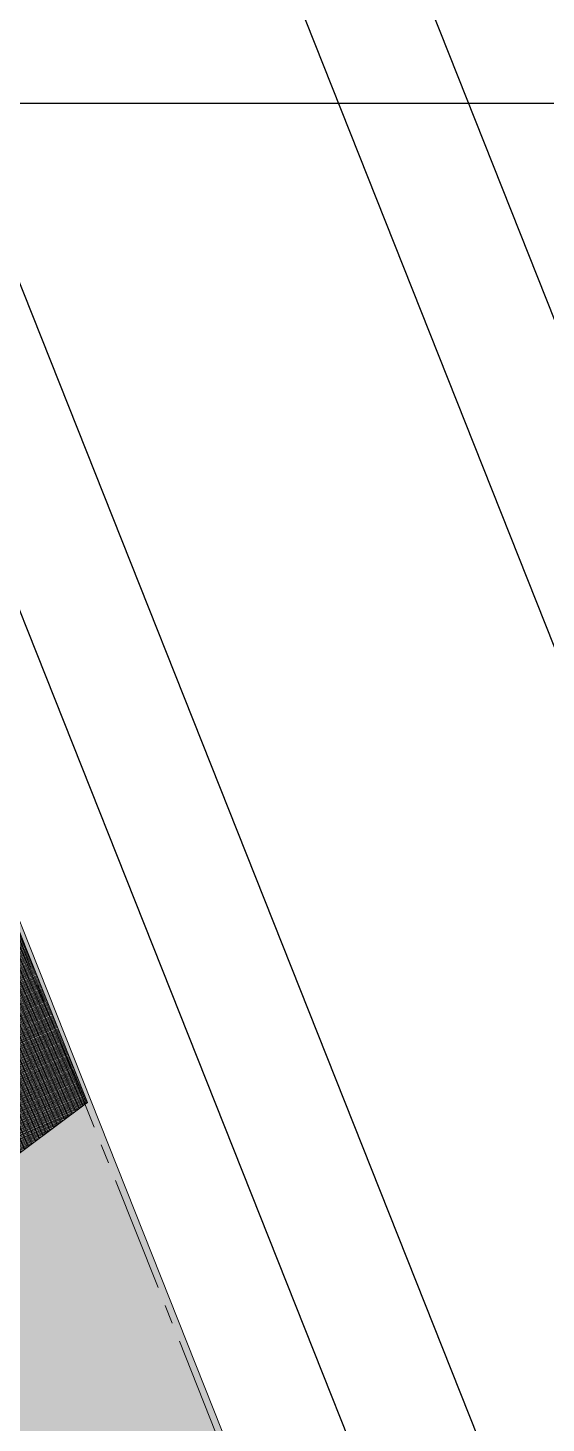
# Model space of a CAD drawing. Header units: metres. Extents: x -466 to 1322, y -1072 to 50.
# Drawn here: x 852.01 to 860.59, y -184.71 to -161.63 of the extents above; entities that cross this region are included whole.
import ezdxf

# ---------------------------------------------------------------- set-up
doc = ezdxf.new("R2010")
doc.units = ezdxf.units.M
doc.linetypes.add('B1 P BAJA$0$HIDDEN', pattern=[9.525, 6.35, -3.175])
doc.linetypes.add('CENTER2', pattern=[28.575, 19.05, -3.175, 3.175, -3.175])
for name, color, linetype, lineweight in [('A - PISO', 1, 'Continuous', 0), ('A - PROY', 250, 'B1 P BAJA$0$HIDDEN', 0), ('A-EJES', 61, 'CENTER2', 0)]:
    doc.layers.add(name, color=color, linetype=linetype, lineweight=lineweight)
doc.layers.add('AKU_Poligono', color=1, linetype='Continuous')
doc.layers.add('Hatch fondo', color=254, linetype='Continuous', lineweight=0, transparency=0.5)

msp = doc.modelspace()

# ---------------------------------------------------------------- hatches: boundary and pattern name
at = {"layer": 'A - PROY', "transparency": 33554687}
h = msp.add_hatch(dxfattribs=at)
h.set_pattern_fill('GRATE', color=256, scale=0.023, angle=23)
h.set_pattern_definition([(23, (391.104995, 220.926235), (-0.00713328516, 0.01680496673), []), (113, (391.104995, 220.926235), (-0.067219867, -0.028533141), [])])
h.paths.add_polyline_path([(847.988, -179.385), (849.14, -182.28), (852.958, -179.433), (852.997, -179.406), (851.844, -176.51)])
at = {"layer": 'Hatch fondo', "transparency": 33554559}
h = msp.add_hatch(color=256, dxfattribs=at)
h.dxf.hatch_style = 1
edge = h.paths.add_edge_path()
edge.add_line((813.458, -201.629), (817.569, -198.566))
edge.add_line((817.569, -198.566), (818.198, -199.409))
edge.add_arc((819.711, -201.272), 2.4, 129.0876, 313.6248)
edge.add_line((821.367, -203.009), (823.718, -204.146))
edge.add_line((823.718, -204.146), (822.76, -206.127))
edge.add_line((822.76, -206.127), (813.458, -201.629))
h.paths.add_polyline_path([(826.319, -197.406), (824.797, -196.67), (846.546, -180.276), (851.897, -176.47), (850.751, -173.583), (849.28, -174.68), (846.352, -170.751), (848.878, -168.868), (859.538, -195.709), (857.27, -200.565), (852.201, -198.737), (848.75, -190.471), (845.634, -183.009)])

# ---------------------------------------------------------------- linework, layer by layer
msp.add_lwpolyline([(796.905, -162.871), (888.548, -162.871), (888.548, -225.141), (796.905, -225.141)], close=True)
at = {"layer": 'A - PISO', "ltscale": 0.05}
msp.add_lwpolyline([(846.352, -170.751), (848.878, -168.868), (859.538, -195.709), (857.27, -200.565), (852.201, -198.737), (845.634, -183.009), (826.319, -197.406)], dxfattribs=at)
at = {"layer": 'A - PROY'}
msp.add_lwpolyline([(851.844, -176.51), (847.988, -179.385), (849.14, -182.28), (852.958, -179.433), (852.997, -179.406), (851.844, -176.51)], dxfattribs=at)
at = {"layer": 'A-EJES', "ltscale": 0.1}
msp.add_line((859.449, -195.744), (847.262, -165.119), dxfattribs=at)
at = {"layer": 'AKU_Poligono'}
for points in [[(824.687, -102.807), (892.178, -272.749), (895.004, -293.864)], [(826.861, -102.864), (894.128, -272.239), (896.986, -293.599)], [(833.384, -103.033), (894.072, -255.842), (979.917, -239.985)], [(835.559, -103.09), (895.334, -253.603), (979.586, -238.012)]]:
    msp.add_lwpolyline(points, dxfattribs=at)

doc.saveas('drawing.dxf')
